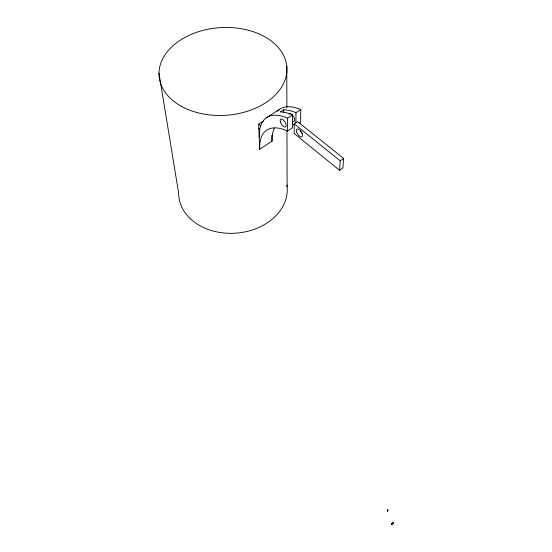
<?xml version="1.0" encoding="UTF-8"?>
<svg xmlns="http://www.w3.org/2000/svg" width="552" height="552" viewBox="0 0 552 552"><rect width="100%" height="100%" fill="white"/><g stroke="black" fill="none" stroke-linecap="round" stroke-linejoin="round"><path stroke-width="0.83" d="M292.567 114.885L292.505 127.76L287.454 131.072L287.426 118.204L292.567 114.885A64.149 29.27 55.9 0 0 280.347 111.959L283.714 109.8A64.025 29.477 56 0 1 295.975 112.677L300.778 109.572L300.571 122.482L299.225 123.365M294.25 123.896L294.181 133.494L339.535 170.264L342.923 167.891L343.654 158.438L297.659 121.668L294.25 123.896L340.218 160.818L339.535 170.264M259.212 137.69L259.73 129.354L260.654 125.78L258.66 124.131L263.614 120.957M295.879 122.992L295.975 112.677M387.552 509.806L387.759 510.828M392.651 523.669L393.024 522.661L392.672 523.958L391.989 523.876L392.106 523.496L392.907 523.558L392.161 523.675L391.941 524.338L392.486 523.558M392.907 523.427L392.872 522.668M392.845 522.744L392.907 523.393M392.879 523.641C393.466 521.64 392.306 524.179 392.803 523.034M392.403 523.841L392.265 524.4M391.941 524.338L392.106 523.496M392.161 523.675L392.148 523.786M392.486 523.227L392.051 523.952M387.442 511.373L387.545 510.69L387.683 511.421M387.656 511.138L387.711 510.766M387.897 510.027L388.015 510.055M387.808 509.737L387.808 509.737A1.628 1.511 39.2 0 1 387.828 510.241L387.69 510.848M392.672 523.958L392.134 523.758M340.218 160.818L343.654 158.438M266.098 117.942L279.091 109.641M258.84 128.623L259.73 129.354M158.976 73.078L178.641 193.165A54.372 41.759 -4.3 0 0 236.07 233.13A54.372 41.759 -4.3 0 0 286.902 185.058M258.66 124.131L259.681 149.247L271.998 141.188L271.86 135.385M283.714 109.8L283.735 112.339M286.778 66.033L286.888 107.412M286.95 130.686L287.109 186.714M272.06 141.236A63.425 29.132 55.6 0 1 274.337 128.071M259.744 149.302A63.908 28.311 55.5 0 1 287.433 130.99M260.682 125.808A64.812 29.152 55.9 0 1 287.419 118.169M292.277 124.145A62.942 28.538 55.6 0 1 294.402 124.952M277.311 111.2A64.315 29.994 56 0 1 300.764 109.531M288.834 114.057A4.554 2.139 57.9 0 1 293.788 117.038A4.554 2.139 57.9 0 1 292.698 121.412M302.323 133.494A4.602 2.18 57.3 0 1 300.322 130.624M181.18 106.198A64.06 43.912 -3.7 0 0 285.826 77.549A64.06 43.912 -3.7 0 0 201.88 30.691A64.06 43.912 -3.7 0 0 181.18 106.198M280.361 121.902A4.575 2.098 57.8 0 0 285.536 126.925A4.575 2.098 57.8 0 0 283.597 120.212A4.575 2.098 57.8 0 0 280.361 121.902M296.555 131.776A4.609 2.16 57.2 0 0 301.827 136.875A4.609 2.16 57.2 0 0 299.957 130.155A4.609 2.16 57.2 0 0 296.555 131.776"/></g></svg>
